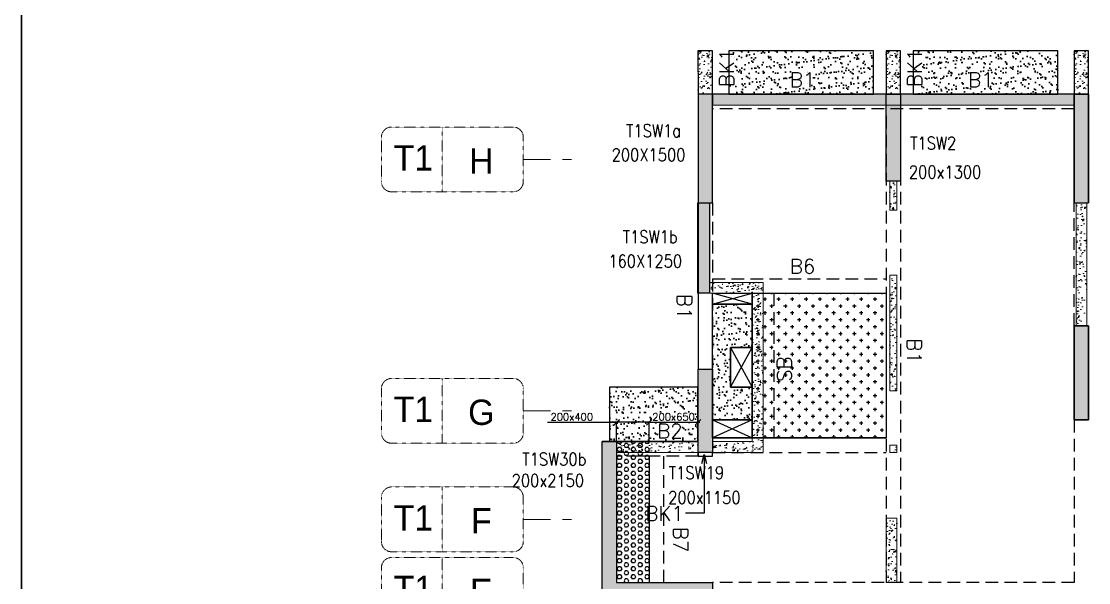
# Model space of a CAD drawing. Header units: millimetres. Extents: x 1078357 to 2594950, y -4969473 to -4636555.
# Drawn here: x 1687296 to 1702050, y -4664931 to -4657173 of the extents above; entities that cross this region are included whole.
import ezdxf
from ezdxf.enums import TextEntityAlignment as Align

# ---------------------------------------------------------------- set-up
doc = ezdxf.new("R2010")
doc.units = ezdxf.units.MM
doc.header["$PDMODE"] = 35
for name, pattern in [('CENTER', [2, 1.25, -0.25, 0.25, -0.25]), ('CONTINOUS', [0]), ('DGN STYLE 7', [8.34, 3.75, -1.67, 1.25, -1.67]), ('HIDDEN', [0.375, 0.25, -0.125]), ('New Retail block$0$CONTINOUS', [0])]:
    doc.linetypes.add(name, pattern=pattern)
doc.layers.get('0').update_dxf_attribs({"lineweight": 0})
doc.layers.get('Defpoints').update_dxf_attribs({"lineweight": 0})
for name, color, linetype, lineweight in [('A-_ANOTDIMA_D-', 6, 'Continuous', 13), ('A-_ANOTGRID_E-', 8, 'DGN STYLE 7', 13), ('Boundary', 40, 'Continuous', 30), ('COL. NO.', 30, 'Continuous', 25), ('COL. SIZE', 7, 'Continuous', 25), ('DIM', 9, 'Continuous', 25), ('GRID LINE', 8, 'Continuous', 0), ('HATCH', 8, 'Continuous', 30), ('S-NON STR RCC WALL', 8, 'Continuous', 0)]:
    doc.layers.add(name, color=color, linetype=linetype, lineweight=lineweight)
for name, color, linetype in [('B-200x325', 201, 'HIDDEN'), ('B-200x375', 41, 'HIDDEN'), ('B-200x400', 44, 'HIDDEN'), ('B-200x650', 241, 'HIDDEN'), ('B-300xSLAB THK.', 151, 'Continuous'), ('BK1-200x650', 241, 'HIDDEN'), ('DC BEAM NO.', 7, 'Continuous'), ('DROP SLAB', 8, 'Continuous'), ('S-COLUMN_SHEAR WALL', 1, 'Continuous'), ('S-PROJECTION', 54, 'New Retail block$0$CONTINOUS'), ('SLAB FOLD', 8, 'Continuous')]:
    doc.layers.add(name, color=color, linetype=linetype)
doc.styles.add('Roman', font='romans')
doc.styles.add('ROMANS', font='romans.shx', dxfattribs={"width": 0.85})
doc.styles.get("Standard").update_dxf_attribs({"font": 'Adani Regular.ttf', "height": 500})
doc.dimstyles.new('HARESH', dxfattribs={"dimtxt": 150, "dimasz": 75, "dimexe": 0, "dimexo": 0, "dimgap": 25, "dimtad": 1, "dimdec": 0, "dimdsep": 46, "dimtxsty": 'Roman', "dimblk": 'OBLIQUE', "dimcen": 225, "dimdle": 25, "dimclrd": 2, "dimclre": 2, "dimclrt": 7, "dimadec": 8, "dimazin": 1, "dimtfac": 1, "dimtdec": 0, "dimtmove": 0, "dimatfit": 0, "dimfxl": 1, "dimlwd": -1, "dimlwe": -1, "dimarcsym": 0})

# ---------------------------------------------------------------- blocks, each defined once
blk = doc.blocks.new('_Oblique')
at = {"color": 0, "linetype": 'ByBlock', "lineweight": -2}
blk.add_line((-0.5, -0.5), (0.5, 0.5), dxfattribs=at)
blk = doc.blocks.new('*D1380')
at = {"layer": 'Defpoints', "color": 0, "ltscale": 700, "transparency": 16777216}
for p in [(1695525, -4662715), (1695525, -4662981, 0), (1695975, -4662981, 0)]:
    blk.add_point(p, dxfattribs=at)
at = {"layer": 'DIM', "color": 2, "ltscale": 700, "transparency": 16777216}
for p, q in [((1694569, -4662715), (1695525, -4662715)), ((1695525, -4662715), (1695450, -4662715)), ((1695525, -4662981), (1695525, -4662715)), ((1695975, -4662715), (1695525, -4662715)), ((1695975, -4662715), (1695525, -4662715)), ((1695975, -4662981), (1695975, -4662715)), ((1695975, -4662715), (1696050, -4662715))]:
    blk.add_line(p, q, dxfattribs=at)
at = {"layer": 'DIM', "color": 2, "ltscale": 700, "transparency": 16777216, "xscale": 75, "yscale": 75, "zscale": 75}
blk.add_blockref('_Oblique', (1695525, -4662715), dxfattribs=at)
at = {"layer": 'DIM', "color": 2, "ltscale": 700, "transparency": 16777216, "xscale": 75, "yscale": 75, "zscale": 75, "rotation": 180}
blk.add_blockref('_Oblique', (1695975, -4662715), dxfattribs=at)
at = {"layer": 'DIM', "color": 7, "ltscale": 700, "transparency": 16777216, "insert": (1694905, -4662640), "char_height": 150, "attachment_point": 5, "style": 'Roman'}
blk.add_mtext('{\\H0.666667x;200x400}', dxfattribs=at)
blk = doc.blocks.new('*D1381')
at = {"layer": 'Defpoints', "color": 0, "ltscale": 700, "transparency": 16777216}
for p in [(1696650, -4662715), (1695975, -4662981), (1696650, -4662981, 0)]:
    blk.add_point(p, dxfattribs=at)
at = {"layer": 'DIM', "color": 2, "ltscale": 700, "transparency": 16777216}
for p, q in [((1695950, -4662715), (1696675, -4662715)), ((1695975, -4662981), (1695975, -4662715)), ((1696650, -4662981), (1696650, -4662715))]:
    blk.add_line(p, q, dxfattribs=at)
at = {"layer": 'DIM', "color": 2, "ltscale": 700, "transparency": 16777216, "xscale": 75, "yscale": 75, "zscale": 75, "rotation": 180}
blk.add_blockref('_Oblique', (1695975, -4662715), dxfattribs=at)
at = {"layer": 'DIM', "color": 2, "ltscale": 700, "transparency": 16777216, "xscale": 75, "yscale": 75, "zscale": 75}
blk.add_blockref('_Oblique', (1696650, -4662715), dxfattribs=at)
at = {"layer": 'DIM', "color": 7, "ltscale": 700, "transparency": 16777216, "insert": (1696312, -4662640), "char_height": 150, "attachment_point": 5, "style": 'Roman'}
blk.add_mtext('{\\H0.666667x;200x650}', dxfattribs=at)
blk = doc.blocks.new('G$CD63B60BD')
at = {"layer": 'COL. NO.', "linetype": 'Continuous', "style": 'ROMANS', "width": 0.85}
for s, p in [('T1SW1a', (-995, 15309, -320)), ('T1SW2', (2932, 15138, -320)), ('T1SW1b', (-1041, 13841, -320)), ('T1SW30b', (-2429, 10769, -320)), ('T1SW19', (-405, 10582, -320))]:
    blk.add_text(s, height=175, dxfattribs=at).set_placement(p)
at = {"layer": 'COL. SIZE', "linetype": 'Continuous', "style": 'ROMANS', "width": 0.85}
for s, p in [('200X1500', (-1194, 14976, -320)), ('200x1300', (2915, 14738, -320)), ('160X1250', (-1240, 13507, -320)), ('200x2150', (-2576, 10473, -320)), ('200x1150', (-413, 10238, -320))]:
    blk.add_text(s, height=175, dxfattribs=at).set_placement(p)
blk = doc.blocks.new('Tower grid nomenclature-ex')
at = {"layer": 'A-_ANOTGRID_E-'}
blk.add_lwpolyline([(-1250, -600), (1750, -600, 0.414214), (2000, -350), (2000, 750, 0.414214), (1750, 1000), (-1250, 1000, 0.414214), (-1500, 750), (-1500, -350, 0.414214)], format="xyb", close=True, dxfattribs=at)
blk.add_lwpolyline([(0, 1000), (0, -600)], dxfattribs=at)
at = {"layer": 'A-_ANOTGRID_E-', "flags": 8}
for p in [(-1235, 400), (1788, 400)]:
    blk.add_attdef('GRID', text='', height=625, dxfattribs=at).set_placement(p, align=Align.MIDDLE_CENTER)
blk = doc.blocks.new('T1')
at = {"layer": 'GRID LINE', "linetype": 'DGN STYLE 7', "ltscale": 100, "elevation": 0}
for points in [[(37120, -34143), (37927, -34143)], [(37120, -37618), (37927, -37618)], [(37120, -39118), (37927, -39118)]]:
    blk.add_lwpolyline(points, dxfattribs=at)
at = {"layer": 'GRID LINE'}
ref = blk.add_blockref('Tower grid nomenclature-ex', (36000, -34255, 0), dxfattribs=dict(at, xscale=0.56, yscale=0.56, zscale=0.56))
ref.add_attrib('GRID', 'H', dxfattribs={"layer": 'A-_ANOTGRID_E-', "height": 350}).set_placement((36540, -34163, 0), align=Align.MIDDLE_CENTER)
ref.add_attrib('GRID', 'T1', dxfattribs={"layer": 'A-_ANOTGRID_E-', "height": 350}).set_placement((35601, -34122, 0), align=Align.MIDDLE_CENTER)
ref = blk.add_blockref('Tower grid nomenclature-ex', (36000, -37730, 0), dxfattribs=dict(at, xscale=0.56, yscale=0.56, zscale=0.56))
ref.add_attrib('GRID', 'G', dxfattribs={"layer": 'A-_ANOTGRID_E-', "height": 350}).set_placement((36540, -37638, 0), align=Align.MIDDLE_CENTER)
ref.add_attrib('GRID', 'T1', dxfattribs={"layer": 'A-_ANOTGRID_E-', "height": 350}).set_placement((35601, -37597, 0), align=Align.MIDDLE_CENTER)
ref = blk.add_blockref('Tower grid nomenclature-ex', (36000, -39230, 0), dxfattribs=dict(at, xscale=0.56, yscale=0.56, zscale=0.56))
ref.add_attrib('GRID', 'F', dxfattribs={"layer": 'A-_ANOTGRID_E-', "height": 350}).set_placement((36540, -39138, 0), align=Align.MIDDLE_CENTER)
ref.add_attrib('GRID', 'T1', dxfattribs={"layer": 'A-_ANOTGRID_E-', "height": 350}).set_placement((35601, -39097, 0), align=Align.MIDDLE_CENTER)
ref = blk.add_blockref('Tower grid nomenclature-ex', (36000, -40205, 0), dxfattribs=dict(at, xscale=0.56, yscale=0.56, zscale=0.56))
ref.add_attrib('GRID', 'E', dxfattribs={"layer": 'A-_ANOTGRID_E-', "height": 350}).set_placement((36540, -40113, 0), align=Align.MIDDLE_CENTER)
ref.add_attrib('GRID', 'T1', dxfattribs={"layer": 'A-_ANOTGRID_E-', "height": 350}).set_placement((35601, -40072, 0), align=Align.MIDDLE_CENTER)

msp = doc.modelspace()

# ---------------------------------------------------------------- hatches: boundary and pattern name
at = {"layer": 'DROP SLAB'}
h = msp.add_hatch(dxfattribs=at)
h.set_pattern_fill('CROSS', color=8, scale=15, angle=180)
h.set_pattern_definition([(180, (1657114.29, -4438033.19), (-95.25, -95.25), [47.625, -142.875]), (270, (1657090.47, -4438009.37), (95.25, -95.25), [47.625, -142.875])])
h.paths.add_polyline_path([(1697399.7, -4660930.9), (1699249.6, -4660931.1), (1699249.6, -4662930.9), (1697399.7, -4662930.8)])
at = {"layer": 'HATCH'}
h = msp.add_hatch(dxfattribs=at)
h.set_pattern_fill('AR-SAND', color=8, scale=3, angle=179.97015)
h.set_pattern_definition([(37.4701541, (-1130533.67, 9329389.39), (-4.7236114, 146.8264517), [0, -115.824, 0, -129.54, 0, -123.825]), (7.4701541, (-1130533.67, 9329389.4), (134.9689868, 214.9772528), [0, -62.484, 0, -104.394, 0, -40.005]), (327.4701541, (-1130627.4, 9329389.44), (237.2979035, 0.3075449), [0, -38.1, 0, -137.16, 0, -179.07]), (317.4701541, (-1130627.4, 9329389.44), (229.1017424, 66.759465), [0, -19.05, 0, -89.916, 0, -102.87])])
h.paths.add_polyline_path([(1699074.9, -4657580.9), (1697074.9, -4657580.9), (1697074.9, -4658180.8), (1699074.9, -4658180.8)])
h = msp.add_hatch(dxfattribs=at)
h.set_pattern_fill('AR-SAND', color=8, scale=3, angle=179.97015)
h.set_pattern_definition([(37.4701541, (-1133083.67, 9329389.39), (-4.7236114, 146.8264517), [0, -115.824, 0, -129.54, 0, -123.825]), (7.4701541, (-1133083.67, 9329389.4), (134.9689868, 214.9772528), [0, -62.484, 0, -104.394, 0, -40.005]), (327.4701541, (-1133177.4, 9329389.44), (237.2979035, 0.3075449), [0, -38.1, 0, -137.16, 0, -179.07]), (317.4701541, (-1133177.4, 9329389.44), (229.1017424, 66.759465), [0, -19.05, 0, -89.916, 0, -102.87])])
h.paths.add_polyline_path([(1701624.9, -4657580.9), (1699624.9, -4657580.9), (1699624.9, -4658180.8), (1701624.9, -4658180.8)])
h = msp.add_hatch(dxfattribs=at)
h.set_pattern_fill('AR-SAND', color=8, scale=3, angle=179.97015)
h.set_pattern_definition([(37.47015413, (-3324983.33, 18697427.78), (-4.72361136, 146.8264517), [0, -115.824, 0, -129.54, 0, -123.825]), (7.4701541, (-3324983.33, 18697427.78), (134.9689868, 214.9772528), [0, -62.484, 0, -104.394, 0, -40.005]), (327.4701541, (-3325077.06, 18697427.83), (237.2979035, 0.3075449), [0, -38.1, 0, -137.16, 0, -179.07]), (317.4701541, (-3325077.06, 18697427.83), (229.1017424, 66.759465), [0, -19.05, 0, -89.916, 0, -102.87])])
h.paths.add_polyline_path([(1696849.6, -4661080.8), (1697399.6, -4661080.8), (1697399.6, -4661680.9), (1697099.7, -4661680.9), (1697099.7, -4662230.8), (1697399.6, -4662230.8), (1697399.6, -4662680.8), (1696849.7, -4662680.8)])
h = msp.add_hatch(dxfattribs=at)
h.set_pattern_fill('AR-SAND', color=8, scale=3, angle=179.97015)
h.set_pattern_definition([(37.4701541, (-2227758.39, 14013408.58), (-4.72361136, 146.8264517), [0, -115.824, 0, -129.54, 0, -123.825]), (7.4701541, (-2227758.39, 14013408.58), (134.9689868, 214.9772528), [0, -62.484, 0, -104.394, 0, -40.005]), (327.4701541, (-2227852.11, 14013408.63), (237.2979035, 0.3075449), [0, -38.1, 0, -137.16, 0, -179.07]), (317.4701541, (-2227852.11, 14013408.63), (229.1017424, 66.759465), [0, -19.05, 0, -89.916, 0, -102.87])])
h.paths.add_polyline_path([(1696649.9, -4662230.8), (1695424.7, -4662230.8), (1695424.7, -4662980.8), (1696649.9, -4662980.8)])
at = {"layer": 'S-COLUMN_SHEAR WALL', "lineweight": 25, "extrusion": (1.00316e-06, 1.91639e-11, 1)}
h = msp.add_hatch(color=1, dxfattribs=at)
h.dxf.hatch_style = 1
h.paths.add_polyline_path([(1696849.7, -4658180.8), (1696649.7, -4658180.8), (1696649.7, -4659680.8), (1696849.7, -4659680.8)])
at = {"layer": 'S-COLUMN_SHEAR WALL', "lineweight": 25}
h = msp.add_hatch(color=1, dxfattribs=at)
h.dxf.hatch_style = 1
h.paths.add_polyline_path([(1699249.7, -4659380.9), (1699449.7, -4659380.9), (1699449.7, -4658180.8), (1699249.7, -4658180.8)])
at = {"layer": 'S-COLUMN_SHEAR WALL', "lineweight": 25, "extrusion": (1.00316e-06, 1.91639e-11, 1)}
h = msp.add_hatch(color=1, dxfattribs=at)
h.dxf.hatch_style = 1
h.paths.add_polyline_path([(1702049.7, -4658180.8), (1701849.7, -4658180.8), (1701849.7, -4659680.8), (1702049.7, -4659680.8)])
at = {"layer": 'S-COLUMN_SHEAR WALL', "lineweight": 25, "extrusion": (1.00316e-06, -2.11765e-11, 1)}
h = msp.add_hatch(color=1, dxfattribs=at)
h.dxf.hatch_style = 1
h.paths.add_polyline_path([(1696809.6, -4660931), (1696649.6, -4660931), (1696649.6, -4659680.9), (1696809.6, -4659680.9)])
at = {"layer": 'S-COLUMN_SHEAR WALL', "lineweight": 25, "extrusion": (-1.00316e-06, 2.11765e-11, 1)}
h = msp.add_hatch(color=1, dxfattribs=at)
h.dxf.hatch_style = 1
h.paths.add_polyline_path([(1701849.7, -4662680.8), (1702049.7, -4662680.8), (1702049.7, -4661380.8), (1701849.7, -4661380.8)])
at = {"layer": 'S-COLUMN_SHEAR WALL', "lineweight": 25, "extrusion": (1.00316e-06, 1.91639e-11, 1)}
h = msp.add_hatch(color=1, dxfattribs=at)
h.dxf.hatch_style = 1
h.paths.add_polyline_path([(1702049.7, -4662680.8), (1701849.7, -4662680.8), (1701849.7, -4661380.8), (1702049.7, -4661380.8)])
h = msp.add_hatch(color=1, dxfattribs=at)
h.dxf.hatch_style = 1
h.paths.add_polyline_path([(1696849.7, -4663130.8), (1696649.7, -4663130.8), (1696649.7, -4661980.8), (1696849.7, -4661980.8)])
h = msp.add_hatch(color=1, dxfattribs=at)
h.dxf.hatch_style = 1
h.paths.add_polyline_path([(1695524.7, -4664930.8), (1696849.7, -4664930.8), (1696849.7, -4665130.8), (1695324.7, -4665130.8), (1695324.7, -4662980.8), (1695524.7, -4662980.8)])
at = {"layer": 'S-NON STR RCC WALL'}
h = msp.add_hatch(dxfattribs=at)
h.set_pattern_fill('AR-CONC', color=256, angle=180)
h.set_pattern_definition([(50, (-6837195.12, 32897507.36), (182.184669, -15.93908554), [19.05, -209.55]), (355, (-6837195.12, 32897507.36), (-35.2434214, 191.0568452), [15.24, -167.6405842]), (100.4514447, (-6837179.94, 32897506.04), (146.9412471, 175.1177519), [16.1900088, -178.0902446]), (46.1842, (-6837195.12, 32897558.16), (271.0790409, -42.0423279), [28.575, -314.325]), (96.6355576, (-6837172.53, 32897554.66), (237.404134, 247.4261246), [24.2850231, -267.1356082]), (351.1841512, (-6837195.12, 32897558.16), (237.404134, 247.4261246), [22.859967, -251.459732]), (21, (-6837169.72, 32897545.46), (151.61439127, -102.2651982), [19.05, -209.55]), (326, (-6837169.72, 32897545.46), (61.80202835, 184.1879661), [15.24, -167.64]), (71.451445, (-6837157.09, 32897536.94), (213.4164193, 81.9227689), [16.1900088, -178.0899376]), (37.5, (-6837195.124, 32897507.364), (3.08860325, 84.55503887), [0, -165.608, 0, -170.18, 0, -168.275]), (7.5, (-6837195.12, 32897507.36), (66.8196625, 100.18057482), [0, -97.028, 0, -161.798, 0, -64.135]), (327.5, (-6837251.766, 32897507.364), (135.59059517, -5.72874399), [0, -63.5, 0, -198.12, 0, -262.89]), (317.5, (-6837277.17, 32897507.36), (148.1291814, 25.42649103), [0, -82.55, 0, -131.572, 0, -186.69])])
h.paths.add_polyline_path([(1696849.6, -4658180.8), (1696849.6, -4657580.8), (1696649.7, -4657580.8), (1696649.7, -4658180.8), (1696849.6, -4658180.8)], is_closed=False)
h = msp.add_hatch(dxfattribs=at)
h.set_pattern_fill('AR-CONC', color=256, angle=180)
h.set_pattern_definition([(50, (-6834595.12, 32897507.36), (182.184669, -15.93908554), [19.05, -209.55]), (355, (-6834595.12, 32897507.36), (-35.2434214, 191.0568452), [15.24, -167.6405842]), (100.4514447, (-6834579.94, 32897506.04), (146.9412471, 175.1177519), [16.1900088, -178.0902446]), (46.1842, (-6834595.12, 32897558.16), (271.0790409, -42.0423279), [28.575, -314.325]), (96.6355576, (-6834572.53, 32897554.66), (237.404134, 247.4261246), [24.2850231, -267.1356082]), (351.1841512, (-6834595.12, 32897558.16), (237.404134, 247.4261246), [22.859967, -251.459732]), (21, (-6834569.72, 32897545.46), (151.61439127, -102.2651982), [19.05, -209.55]), (326, (-6834569.72, 32897545.46), (61.80202835, 184.1879661), [15.24, -167.64]), (71.451445, (-6834557.09, 32897536.94), (213.4164193, 81.9227689), [16.1900088, -178.0899376]), (37.5, (-6834595.124, 32897507.364), (3.08860325, 84.55503887), [0, -165.608, 0, -170.18, 0, -168.275]), (7.5, (-6834595.12, 32897507.36), (66.8196625, 100.18057482), [0, -97.028, 0, -161.798, 0, -64.135]), (327.5, (-6834651.766, 32897507.364), (135.59059517, -5.72874399), [0, -63.5, 0, -198.12, 0, -262.89]), (317.5, (-6834677.17, 32897507.36), (148.1291814, 25.42649103), [0, -82.55, 0, -131.572, 0, -186.69])])
h.paths.add_polyline_path([(1699449.6, -4658180.8), (1699449.6, -4657580.8), (1699249.7, -4657580.8), (1699249.7, -4658180.8), (1699449.6, -4658180.8)], is_closed=False)
h = msp.add_hatch(dxfattribs=at)
h.set_pattern_fill('AR-CONC', color=256, angle=180)
h.set_pattern_definition([(50, (-6831995.12, 32897507.36), (182.184669, -15.93908554), [19.05, -209.55]), (355, (-6831995.12, 32897507.36), (-35.2434214, 191.0568452), [15.24, -167.6405842]), (100.4514447, (-6831979.94, 32897506.04), (146.9412471, 175.1177519), [16.1900088, -178.0902446]), (46.1842, (-6831995.12, 32897558.16), (271.0790409, -42.0423279), [28.575, -314.325]), (96.6355576, (-6831972.53, 32897554.66), (237.404134, 247.4261246), [24.2850231, -267.1356082]), (351.1841512, (-6831995.12, 32897558.16), (237.404134, 247.4261246), [22.859967, -251.459732]), (21, (-6831969.72, 32897545.46), (151.61439127, -102.2651982), [19.05, -209.55]), (326, (-6831969.72, 32897545.46), (61.80202835, 184.1879661), [15.24, -167.64]), (71.451445, (-6831957.09, 32897536.94), (213.4164193, 81.9227689), [16.1900088, -178.0899376]), (37.5, (-6831995.124, 32897507.364), (3.08860325, 84.55503887), [0, -165.608, 0, -170.18, 0, -168.275]), (7.5, (-6831995.12, 32897507.36), (66.8196625, 100.18057482), [0, -97.028, 0, -161.798, 0, -64.135]), (327.5, (-6832051.766, 32897507.364), (135.59059517, -5.72874399), [0, -63.5, 0, -198.12, 0, -262.89]), (317.5, (-6832077.17, 32897507.36), (148.1291814, 25.42649103), [0, -82.55, 0, -131.572, 0, -186.69])])
h.paths.add_polyline_path([(1702049.6, -4658180.8), (1702049.6, -4657580.8), (1701849.7, -4657580.8), (1701849.7, -4658180.8), (1702049.6, -4658180.8)], is_closed=False)
h = msp.add_hatch(dxfattribs=at)
h.set_pattern_fill('AR-CONC', color=256, angle=180)
h.set_pattern_definition([(50, (-5739970.31, 27975610.97), (182.184669, -15.93908554), [19.05, -209.55]), (355, (-5739970.31, 27975610.97), (-35.2434214, 191.0568452), [15.24, -167.6405842]), (100.4514447, (-5739955.13, 27975609.64), (146.9412471, 175.1177519), [16.1900088, -178.0902446]), (46.1842, (-5739970.31, 27975661.77), (271.0790409, -42.042328), [28.575, -314.325]), (96.6355576, (-5739947.72, 27975658.27), (237.404134, 247.4261246), [24.2850231, -267.1356082]), (351.1841512, (-5739970.3, 27975661.77), (237.404134, 247.4261246), [22.859967, -251.459732]), (21, (-5739944.91, 27975649.07), (151.6143913, -102.2651982), [19.05, -209.55]), (326, (-5739944.91, 27975649.07), (61.8020283, 184.1879661), [15.24, -167.64]), (71.451445, (-5739932.28, 27975640.55), (213.4164193, 81.9227689), [16.1900088, -178.0899376]), (37.5, (-5739970.31, 27975610.97), (3.08860325, 84.55503887), [0, -165.608, 0, -170.18, 0, -168.275]), (7.5, (-5739970.31, 27975610.97), (66.8196625, 100.18057482), [0, -97.028, 0, -161.798, 0, -64.135]), (327.5, (-5740026.954, 27975610.97), (135.59059517, -5.72874399), [0, -63.5, 0, -198.12, 0, -262.89]), (317.5, (-5740052.35, 27975610.97), (148.1291814, 25.42649103), [0, -82.55, 0, -131.572, 0, -186.69])])
h.paths.add_polyline_path([(1696852.8, -4658180.9), (1701849.9, -4658180.9), (1701849.9, -4658330.9), (1696852.8, -4658330.9)])
h = msp.add_hatch(dxfattribs=at)
h.set_pattern_fill('AR-CONC', color=256, angle=180)
h.set_pattern_definition([(50, (1699363.12, -4712688.38), (182.18467, -15.9391), [19.05, -209.55]), (355, (1699363.12, -4712688.38), (-35.2434, 191.05685), [15.24, -167.6406]), (100.45144, (1699378.3, -4712689.7), (146.94125, 175.11775), [16.19, -178.09024]), (46.1842, (1699363.12, -4712637.58), (271.079, -42.0423), [28.575, -314.325]), (96.63556, (1699385.7, -4712641.08), (237.4041, 247.4261), [24.285, -267.1356]), (351.18415, (1699363.12, -4712637.58), (237.4041, 247.4261), [22.86, -251.4597]), (21, (1699388.52, -4712650.28), (151.6144, -102.2652), [19.05, -209.55]), (326, (1699388.52, -4712650.28), (61.802, 184.18797), [15.24, -167.64]), (71.45144, (1699401.16, -4712658.8), (213.4164, 81.92277), [16.19, -178.08994]), (37.5, (1699363.12, -4712688.38), (3.0886, 84.55504), [0, -165.608, 0, -170.18, 0, -168.275]), (7.5, (1699363.12, -4712688.38), (66.81966, 100.18057), [0, -97.028, 0, -161.798, 0, -64.135]), (327.5, (1699306.48, -4712688.38), (135.590595, -5.72874), [0, -63.5, 0, -198.12, 0, -262.89]), (317.5, (1699281.08, -4712688.38), (148.12918, 25.4265), [0, -82.55, 0, -131.572, 0, -186.69])])
h.paths.add_polyline_path([(1699299.9, -4659380.9), (1699399.9, -4659380.9), (1699399.9, -4659780.9), (1699299.9, -4659780.9)])
at = {"layer": 'S-NON STR RCC WALL', "ltscale": 700}
h = msp.add_hatch(dxfattribs=at)
h.set_pattern_fill('AR-CONC', color=256)
h.set_pattern_definition([(50, (568758.79, -28385.62), (182.184669, -15.9390855), [19.05, -209.55]), (355, (568758.79, -28385.62), (-35.2434214, 191.056845), [15.24, -167.640584]), (100.4514447, (568773.97, -28386.94), (146.941247, 175.117752), [16.190009, -178.0902446]), (46.1842, (568758.79, -28334.82), (271.079041, -42.042328), [28.575, -314.325]), (96.6355576, (568781.38, -28338.32), (237.404134, 247.426125), [24.285023, -267.135608]), (351.184151, (568758.79, -28334.82), (237.404134, 247.426125), [22.859967, -251.459732]), (21, (568784.19, -28347.52), (151.6143913, -102.265198), [19.05, -209.55]), (326, (568784.19, -28347.52), (61.802028, 184.187966), [15.24, -167.64]), (71.451445, (568796.82, -28356.04), (213.416419, 81.922769), [16.190009, -178.0899376]), (37.5, (568758.786, -28385.616), (3.08860325, 84.5550389), [0, -165.608, 0, -170.18, 0, -168.275]), (7.5, (568758.79, -28385.62), (66.8196625, 100.1805748), [0, -97.028, 0, -161.798, 0, -64.135]), (327.5, (568702.144, -28385.616), (135.5905952, -5.728744), [0, -63.5, 0, -198.12, 0, -262.89]), (317.5, (568676.74, -28385.62), (148.1291814, 25.426491), [0, -82.55, 0, -131.572, 0, -186.69])])
h.paths.add_polyline_path([(1701874.9, -4659680.8), (1702024.9, -4659680.8), (1702024.9, -4661380.8), (1701874.9, -4661380.8)])
at = {"layer": 'S-NON STR RCC WALL'}
h = msp.add_hatch(dxfattribs=at)
h.set_pattern_fill('AR-CONC', color=256, angle=180)
h.set_pattern_definition([(50, (-5739970.31, 27975610.97), (182.184669, -15.93908554), [19.05, -209.55]), (355, (-5739970.31, 27975610.97), (-35.2434214, 191.0568452), [15.24, -167.6405842]), (100.4514447, (-5739955.13, 27975609.64), (146.9412471, 175.1177519), [16.1900088, -178.0902446]), (46.1842, (-5739970.31, 27975661.77), (271.0790409, -42.042328), [28.575, -314.325]), (96.6355576, (-5739947.72, 27975658.27), (237.404134, 247.4261246), [24.2850231, -267.1356082]), (351.1841512, (-5739970.3, 27975661.77), (237.404134, 247.4261246), [22.859967, -251.459732]), (21, (-5739944.91, 27975649.07), (151.6143913, -102.2651982), [19.05, -209.55]), (326, (-5739944.91, 27975649.07), (61.8020283, 184.1879661), [15.24, -167.64]), (71.451445, (-5739932.28, 27975640.55), (213.4164193, 81.9227689), [16.1900088, -178.0899376]), (37.5, (-5739970.31, 27975610.97), (3.08860325, 84.55503887), [0, -165.608, 0, -170.18, 0, -168.275]), (7.5, (-5739970.31, 27975610.97), (66.8196625, 100.18057482), [0, -97.028, 0, -161.798, 0, -64.135]), (327.5, (-5740026.954, 27975610.97), (135.59059517, -5.72874399), [0, -63.5, 0, -198.12, 0, -262.89]), (317.5, (-5740052.35, 27975610.97), (148.1291814, 25.42649103), [0, -82.55, 0, -131.572, 0, -186.69])])
h.paths.add_polyline_path([(1696809.8, -4660931), (1696809.8, -4660780.9), (1697549.9, -4660780.9), (1697549.9, -4663130.9), (1696849.9, -4663130.9), (1696849.9, -4662980.9), (1697399.9, -4662980.9), (1697399.9, -4660930.9), (1696809.8, -4660930.9)])
h = msp.add_hatch(dxfattribs=at)
h.set_pattern_fill('AR-CONC', color=256, angle=180)
h.set_pattern_definition([(50, (2796587.84, -9396707.56), (182.184669, -15.9390855), [19.05, -209.55]), (355, (2796587.84, -9396707.56), (-35.2434214, 191.056845), [15.24, -167.640584]), (100.4514447, (2796603.02, -9396708.9), (146.941247, 175.117752), [16.190009, -178.0902446]), (46.1842, (2796587.84, -9396656.76), (271.079041, -42.042328), [28.575, -314.325]), (96.6355576, (2796610.43, -9396660.27), (237.404134, 247.426125), [24.285023, -267.135608]), (351.184151, (2796587.84, -9396656.76), (237.404134, 247.426125), [22.859967, -251.459732]), (21, (2796613.24, -9396669.46), (151.6143913, -102.265198), [19.05, -209.55]), (326, (2796613.24, -9396669.46), (61.802028, 184.187966), [15.24, -167.64]), (71.451445, (2796625.87, -9396677.99), (213.416419, 81.922769), [16.190009, -178.0899376]), (37.5, (2796587.84, -9396707.564), (3.08860325, 84.5550389), [0, -165.608, 0, -170.18, 0, -168.275]), (7.5, (2796587.84, -9396707.56), (66.8196625, 100.1805748), [0, -97.028, 0, -161.798, 0, -64.135]), (327.5, (2796531.195, -9396707.564), (135.5905952, -5.728744), [0, -63.5, 0, -198.12, 0, -262.89]), (317.5, (2796505.8, -9396707.56), (148.1291814, 25.426491), [0, -82.55, 0, -131.572, 0, -186.69])])
h.paths.add_polyline_path([(1699299.9, -4660680.9), (1699399.9, -4660680.9), (1699399.9, -4662280.9), (1699299.9, -4662280.9)])
h = msp.add_hatch(dxfattribs=at)
h.set_pattern_fill('AR-CONC', color=256, angle=180)
h.set_pattern_definition([(50, (-4642745.6, 23291591.78), (182.184669, -15.9390855), [19.05, -209.55]), (355, (-4642745.6, 23291591.78), (-35.2434214, 191.0568452), [15.24, -167.6405842]), (100.4514447, (-4642730.41, 23291590.45), (146.9412471, 175.1177519), [16.1900088, -178.0902446]), (46.1842, (-4642745.6, 23291642.58), (271.0790409, -42.042328), [28.575, -314.325]), (96.6355576, (-4642723, 23291639.08), (237.404134, 247.4261246), [24.2850231, -267.1356082]), (351.1841512, (-4642745.6, 23291642.58), (237.404134, 247.4261246), [22.859967, -251.459732]), (21, (-4642720.2, 23291629.88), (151.6143913, -102.2651982), [19.05, -209.55]), (326, (-4642720.2, 23291629.88), (61.8020283, 184.1879661), [15.24, -167.64]), (71.451445, (-4642707.56, 23291621.36), (213.4164193, 81.9227689), [16.1900088, -178.0899376]), (37.5, (-4642745.6, 23291591.78), (3.08860325, 84.55503887), [0, -165.608, 0, -170.18, 0, -168.275]), (7.5, (-4642745.6, 23291591.78), (66.8196625, 100.18057482), [0, -97.028, 0, -161.798, 0, -64.135]), (327.5, (-4642802.24, 23291591.78), (135.59059517, -5.728744), [0, -63.5, 0, -198.12, 0, -262.89]), (317.5, (-4642827.64, 23291591.78), (148.1291814, 25.42649103), [0, -82.55, 0, -131.572, 0, -186.69])])
h.paths.add_polyline_path([(1695524.9, -4662980.9), (1696649.9, -4662980.8), (1696649.9, -4663130.9), (1695524.9, -4663130.9)])
h = msp.add_hatch(dxfattribs=at)
h.set_pattern_fill('AR-CONC', color=256, angle=180)
h.set_pattern_definition([(50, (2796574.62, -9398072.23), (182.184669, -15.9390855), [19.05, -209.55]), (355, (2796574.62, -9398072.23), (-35.2434214, 191.056845), [15.24, -167.640584]), (100.4514447, (2796589.8, -9398073.56), (146.941247, 175.117752), [16.190009, -178.0902446]), (46.1842, (2796574.62, -9398021.43), (271.079041, -42.042328), [28.575, -314.325]), (96.6355576, (2796597.2, -9398024.93), (237.404134, 247.426125), [24.285023, -267.135608]), (351.184151, (2796574.62, -9398021.43), (237.404134, 247.426125), [22.859967, -251.459732]), (21, (2796600.02, -9398034.13), (151.6143913, -102.265198), [19.05, -209.55]), (326, (2796600.02, -9398034.13), (61.802028, 184.187966), [15.24, -167.64]), (71.451445, (2796612.66, -9398042.65), (213.416419, 81.922769), [16.190009, -178.0899376]), (37.5, (2796574.623, -9398072.23), (3.08860325, 84.5550389), [0, -165.608, 0, -170.18, 0, -168.275]), (7.5, (2796574.62, -9398072.23), (66.8196625, 100.1805748), [0, -97.028, 0, -161.798, 0, -64.135]), (327.5, (2796517.98, -9398072.23), (135.5905952, -5.728744), [0, -63.5, 0, -198.12, 0, -262.89]), (317.5, (2796492.58, -9398072.23), (148.1291814, 25.426491), [0, -82.55, 0, -131.572, 0, -186.69])])
h.paths.add_polyline_path([(1699299.9, -4663130.9), (1699399.9, -4663130.9), (1699399.9, -4663030.9), (1699299.9, -4663030.9)])
h = msp.add_hatch(dxfattribs=at)
h.set_pattern_fill('AR-CONC', color=256, angle=180)
h.set_pattern_definition([(50, (-5752285.06, 27975610.96), (182.184669, -15.93908554), [19.05, -209.55]), (355, (-5752285.06, 27975610.96), (-35.2434214, 191.0568452), [15.24, -167.6405842]), (100.4514447, (-5752269.88, 27975609.63), (146.9412471, 175.1177519), [16.1900088, -178.0902446]), (46.1842, (-5752285.06, 27975661.76), (271.0790409, -42.042328), [28.575, -314.325]), (96.6355576, (-5752262.47, 27975658.26), (237.404134, 247.4261246), [24.2850231, -267.1356082]), (351.1841512, (-5752285.06, 27975661.76), (237.404134, 247.4261246), [22.859967, -251.459732]), (21, (-5752259.66, 27975649.06), (151.6143913, -102.2651982), [19.05, -209.55]), (326, (-5752259.66, 27975649.06), (61.8020283, 184.1879661), [15.24, -167.64]), (71.451445, (-5752247.02, 27975640.54), (213.4164193, 81.9227689), [16.1900088, -178.0899376]), (37.5, (-5752285.06, 27975610.96), (3.08860325, 84.55503887), [0, -165.608, 0, -170.18, 0, -168.275]), (7.5, (-5752285.06, 27975610.96), (66.8196625, 100.18057482), [0, -97.028, 0, -161.798, 0, -64.135]), (327.5, (-5752341.7, 27975610.96), (135.59059517, -5.72874399), [0, -63.5, 0, -198.12, 0, -262.89]), (317.5, (-5752367.1, 27975610.96), (148.1291814, 25.42649103), [0, -82.55, 0, -131.572, 0, -186.69])])
h.paths.add_polyline_path([(1699249.9, -4664040.9), (1699399.9, -4664040.9), (1699399.9, -4664930.8), (1699249.9, -4664930.8)])
at = {"layer": 'SLAB FOLD', "ltscale": 1000}
h = msp.add_hatch(dxfattribs=at)
h.set_pattern_fill('HEX', color=8, scale=10, angle=180)
h.set_pattern_definition([(180, (2796574.53, -9160195.02), (-7e-15, -54.99261315), [31.75, -63.5]), (300, (2796574.53, -9160195.02), (47.625, 27.4963066), [31.75, -63.5]), (240, (2796542.78, -9160195.02), (47.625, -27.4963066), [31.75, -63.5])])
h.paths.add_polyline_path([(1695974.8, -4664920.2), (1695524.8, -4664920.2), (1695524.8, -4662980.8), (1695974.8, -4662980.8)])

# ---------------------------------------------------------------- linework, layer by layer
at = {"layer": 'B-200x325', "ltscale": 700}
for p, q in [((1696849.6, -4660731.1, 0), (1699249.6, -4660731.1, 0)), ((1696849.8, -4663130.9, 0), (1699249.6, -4663130.9, 0))]:
    msp.add_line(p, q, dxfattribs=at)
at = {"layer": 'B-200x325', "linetype": 'Continuous', "ltscale": 700}
for p, q in [((1696849.6, -4660931.1, 0), (1699249.6, -4660931.1, 0)), ((1696849.8, -4662930.9, 0), (1699249.6, -4662930.9, 0))]:
    msp.add_line(p, q, dxfattribs=at)
at = {"layer": 'B-200x375', "linetype": 'Continuous', "ltscale": 700}
msp.add_line((1695974.8, -4663180.8, 0), (1695974.8, -4664920.2, 0), dxfattribs=at)
at = {"layer": 'B-200x375', "ltscale": 700}
msp.add_line((1696174.8, -4663180.8, 0), (1696174.8, -4664930.8, 0), dxfattribs=at)
at = {"layer": 'B-200x400', "linetype": 'ByBlock', "ltscale": 500}
msp.add_line((1695974.8, -4662980.8, 0), (1695524.8, -4662980.8, 0), dxfattribs=at)
at = {"layer": 'B-200x400', "linetype": 'HIDDEN', "ltscale": 500}
msp.add_line((1695974.8, -4663180.8, 0), (1695524.8, -4663180.8, 0), dxfattribs=at)
at = {"layer": 'B-200x650', "linetype": 'CONTINOUS', "ltscale": 700}
for p, q in [((1696849.6, -4657580.8, 0), (1696649.6, -4657580.8, 0)), ((1696649.6, -4657580.8, 0), (1696649.7, -4658180.8, 0)), ((1696849.6, -4658180.8, 0), (1696849.6, -4657580.8, 0)), ((1699449.6, -4657580.8, 0), (1699249.6, -4657580.8, 0)), ((1699249.6, -4657580.8, 0), (1699249.7, -4658180.8, 0)), ((1699449.6, -4658180.8, 0), (1699449.6, -4657580.8, 0)), ((1702049.6, -4657580.8, 0), (1701849.6, -4657580.8, 0)), ((1701849.6, -4657580.8, 0), (1701849.7, -4658180.8, 0)), ((1702049.6, -4658180.8, 0), (1702049.6, -4657580.8, 0)), ((1701849.9, -4658180.8, 0), (1696849.9, -4658180.8, 0)), ((1696649.9, -4659680.8, 0), (1696649.9, -4661980.8, 0)), ((1696649.9, -4662980.8, 0), (1695324.9, -4662980.8, 0)), ((1695324.9, -4663030.8, 0), (1695324.9, -4662980.8, 0)), ((1696649.6, -4662980.8, 0), (1695974.8, -4662980.8, 0)), ((1696649.6, -4663130.8, 0), (1696649.6, -4663180.8, 0))]:
    msp.add_line(p, q, dxfattribs=at)
at = {"layer": 'B-200x650', "linetype": 'HIDDEN', "ltscale": 700}
for p, q in [((1701849.9, -4658380.8, 0), (1696849.9, -4658380.8, 0)), ((1699249.9, -4658480.9, 0), (1699249.9, -4664930.8, 0)), ((1699449.9, -4658480.9, 0), (1699449.9, -4664930.8, 0)), ((1696849.9, -4659680.8, 0), (1696849.9, -4661980.8, 0)), ((1701849.9, -4661380.8, 0), (1701849.9, -4659680.8, 0)), ((1701849.9, -4662680.9, 0), (1701849.9, -4664930.8, 0)), ((1696649.9, -4663180.8, 0), (1695524.9, -4663180.8, 0)), ((1696649.6, -4663180.8, 0), (1695974.8, -4663180.8, 0)), ((1701849.9, -4664930.8, 0), (1696849.9, -4664930.8, 0))]:
    msp.add_line(p, q, dxfattribs=at)
at = {"layer": 'B-200x650', "linetype": 'Continuous', "ltscale": 700}
msp.add_line((1699249.6, -4660931.1, 0), (1699249.6, -4662930.9, 0), dxfattribs=at)
at = {"layer": 'B-200x650', "ltscale": 700}
for p, q in [((1696649.6, -4661980.8, 0), (1696650.3, -4661980.8, 0)), ((1696649.9, -4661980.9, 0), (1696650.6, -4661980.9, 0)), ((1696649.6, -4662180.8, 0), (1696649.6, -4662180.8, 0)), ((1696649.9, -4662180.9, 0), (1696649.9, -4662180.9, 0))]:
    msp.add_line(p, q, dxfattribs=at)
at = {"layer": 'B-300xSLAB THK.', "linetype": 'HIDDEN', "ltscale": 700}
for p, q in [((1697399.5, -4660931.3, 0), (1697399.5, -4662931.1, 0)), ((1697699.5, -4660931.3, 0), (1697699.5, -4662931.1, 0))]:
    msp.add_line(p, q, dxfattribs=at)
at = {"layer": 'BK1-200x650', "linetype": 'Continuous', "ltscale": 700, "elevation": 0}
msp.add_lwpolyline([(1696849.9, -4663130.9), (1696649.9, -4663130.9), (1696649.9, -4663181), (1696849.9, -4663181)], close=True, dxfattribs=at)
at = {"layer": 'Boundary', "ltscale": 700, "elevation": 0}
msp.add_lwpolyline([(1687296.1, -4636994.1), (1793101.8, -4636994.1), (1793101.8, -4689279.6), (1687296.1, -4689279.6)], close=True, dxfattribs=at)
at = {"layer": 'DROP SLAB', "color": 3, "linetype": 'CONTINOUS', "ltscale": 500}
for p, q in [((1696849.6, -4661080.8, 0), (1697399.7, -4660931.1, 0)), ((1697399.6, -4661080.8, 0), (1696850.5, -4660931.1, 0)), ((1697099.7, -4661680.8, 0), (1697399.7, -4662230.8, 0)), ((1697099.7, -4662230.8, 0), (1697399.6, -4661680.9, 0)), ((1696849.7, -4662680.8, 0), (1697399.7, -4662930.9, 0)), ((1697399.6, -4662680.8, 0), (1696849.8, -4662930.9, 0))]:
    msp.add_line(p, q, dxfattribs=at)
at = {"layer": 'DROP SLAB', "color": 3, "linetype": 'CONTINOUS', "ltscale": 500, "elevation": 0}
for points in [[(1696849.6, -4660931.1), (1697399.7, -4660931.1), (1697399.7, -4661080.8), (1696849.6, -4661080.8)], [(1697099.7, -4661680.8), (1697399.6, -4661680.8), (1697399.6, -4662230.8), (1697099.7, -4662230.8)], [(1696849.8, -4662680.8), (1697399.6, -4662680.8), (1697399.6, -4662930.8), (1696849.8, -4662930.8)]]:
    msp.add_lwpolyline(points, close=True, dxfattribs=at)
msp.add_lwpolyline([(1699249.6, -4660972.4), (1699249.6, -4662930.9), (1697399.7, -4662930.9), (1697399.7, -4660931.1), (1699249.6, -4660931.1)], dxfattribs=at)
at = {"layer": 'S-COLUMN_SHEAR WALL', "color": 1, "lineweight": 25, "extrusion": (1.00316e-06, 1.91639e-11, 1), "elevation": 1.7}
for points in [[(1696849.7, -4658180.8), (1696649.7, -4658180.8), (1696649.7, -4659680.8), (1696849.7, -4659680.8)], [(1702049.7, -4658180.8), (1701849.7, -4658180.8), (1701849.7, -4659680.8), (1702049.7, -4659680.8)], [(1702049.7, -4662680.8), (1701849.7, -4662680.8), (1701849.7, -4661380.8), (1702049.7, -4661380.8)], [(1696849.7, -4663130.8), (1696649.7, -4663130.8), (1696649.7, -4661980.8), (1696849.7, -4661980.8)]]:
    msp.add_lwpolyline(points, close=True, dxfattribs=at)
at = {"layer": 'S-COLUMN_SHEAR WALL', "color": 1, "lineweight": 25, "elevation": 0}
msp.add_lwpolyline([(1699249.7, -4658180.8), (1699449.7, -4658180.8), (1699449.7, -4659380.9), (1699249.7, -4659380.9)], close=True, dxfattribs=at)
at = {"layer": 'S-COLUMN_SHEAR WALL', "color": 1, "lineweight": 25, "extrusion": (-1.00316e-06, 2.11765e-11, 1), "elevation": -1.7}
msp.add_lwpolyline([(1701849.7, -4659680.8), (1701849.7, -4658180.8), (1702049.7, -4658180.8), (1702049.7, -4659680.8)], dxfattribs=at)
at = {"layer": 'S-COLUMN_SHEAR WALL', "color": 1, "lineweight": 25, "extrusion": (1.00316e-06, -2.11765e-11, 1), "elevation": 1.7}
msp.add_lwpolyline([(1696809.6, -4660931), (1696649.6, -4660931), (1696649.6, -4659680.9), (1696809.6, -4659680.9)], close=True, dxfattribs=at)
at = {"layer": 'S-COLUMN_SHEAR WALL', "color": 1, "lineweight": 25, "extrusion": (-1.00316e-06, 2.11765e-11, 1), "elevation": -1.7}
msp.add_lwpolyline([(1701849.7, -4662680.8), (1702049.7, -4662680.8), (1702049.7, -4661380.8), (1701849.7, -4661380.8)], close=True, dxfattribs=at)
at = {"layer": 'S-COLUMN_SHEAR WALL', "color": 1, "lineweight": 25, "extrusion": (1.00316e-06, 1.91639e-11, 1), "elevation": 1.7}
msp.add_lwpolyline([(1695524.7, -4664930.8), (1696849.7, -4664930.8), (1696849.7, -4665130.8), (1695324.7, -4665130.8), (1695324.7, -4662980.8), (1695524.7, -4662980.8), (1695524.7, -4664930.8)], dxfattribs=at)
at = {"layer": 'S-NON STR RCC WALL', "elevation": 0}
for points in [[(1696852.8, -4658180.9), (1701849.9, -4658180.9), (1701849.9, -4658330.9), (1696852.8, -4658330.9)], [(1699299.9, -4659380.9), (1699399.9, -4659380.9), (1699399.9, -4659780.9), (1699299.9, -4659780.9)], [(1695524.9, -4662980.9), (1696649.9, -4662980.8), (1696649.9, -4663130.9), (1695524.9, -4663130.9)]]:
    msp.add_lwpolyline(points, close=True, dxfattribs=at)
at = {"layer": 'S-NON STR RCC WALL', "ltscale": 700, "elevation": 0}
for points in [[(1701874.9, -4659680.8), (1702024.9, -4659680.8), (1702024.9, -4661380.8), (1701874.9, -4661380.8)], [(1699299.9, -4660680.9), (1699399.9, -4660680.9), (1699399.9, -4662280.9), (1699299.9, -4662280.9)], [(1699299.9, -4663130.9), (1699399.9, -4663130.9), (1699399.9, -4663030.9), (1699299.9, -4663030.9)], [(1699249.9, -4664040.9), (1699399.9, -4664040.9), (1699399.9, -4664930.8), (1699249.9, -4664930.8)]]:
    msp.add_lwpolyline(points, close=True, dxfattribs=at)
at = {"layer": 'S-NON STR RCC WALL'}
msp.add_polyline3d([(1696809.8, -4660931, 0), (1696809.8, -4660780.9, 0), (1697549.9, -4660780.9, 0), (1697549.9, -4663130.9, 0), (1696849.9, -4663130.9, 0), (1696849.9, -4662980.9, 0), (1697399.9, -4662980.9, 0), (1697399.9, -4660930.9, 0), (1696809.8, -4660930.9, 0)], dxfattribs=at)
at = {"layer": 'S-PROJECTION', "elevation": 0}
for points in [[(1699074.9, -4657580.9), (1697074.9, -4657580.9), (1697074.9, -4658180.8), (1699074.9, -4658180.8)], [(1701624.9, -4657580.9), (1699624.9, -4657580.9), (1699624.9, -4658180.8), (1701624.9, -4658180.8)], [(1696649.6, -4662230.8), (1695424.7, -4662230.8), (1695424.7, -4662980.8), (1696649.6, -4662980.8)]]:
    msp.add_lwpolyline(points, close=True, dxfattribs=at)
at = {"layer": 'SLAB FOLD', "color": 8, "ltscale": 1000, "elevation": 0}
msp.add_lwpolyline([(1696849.6, -4661080.8), (1697399.6, -4661080.8), (1697399.6, -4661680.9), (1697099.7, -4661680.9), (1697099.7, -4662230.8), (1697399.6, -4662230.8), (1697399.6, -4662680.8), (1696849.7, -4662680.8), (1696849.6, -4661080.8)], dxfattribs=at)

# ---------------------------------------------------------------- block references
at = {"layer": 'A-_ANOTDIMA_D-', "color": 2, "linetype": 'CENTER', "ltscale": 700}
msp.add_blockref('T1', (1657114.1, -4624938.2, 0), dxfattribs=at)
at = {"layer": 'A-_ANOTDIMA_D-', "color": 2, "ltscale": 700}
msp.add_blockref('G$CD63B60BD', (1696650, -4674080.9, 0), dxfattribs=at)

# ---------------------------------------------------------------- texts
at = {"layer": 'B-200x325', "linetype": 'Continuous', "ltscale": 700, "style": 'ROMANS'}
msp.add_text('B6', height=200, rotation=359.99906, dxfattribs=at).set_placement((1697919.2, -4660658.9, -2.7))
at = {"layer": 'B-200x375', "linetype": 'Continuous', "ltscale": 700, "style": 'ROMANS'}
msp.add_text('B7', height=200, rotation=269.99906, dxfattribs=at).set_placement((1696309.6, -4664160.5, -2.7))
at = {"layer": 'B-200x650', "linetype": 'CONTINOUS', "ltscale": 700, "style": 'ROMANS'}
for p in [(1697145.3, -4658080.5, 50), (1699745.3, -4658080.5, 50)]:
    msp.add_text('BK1', height=200, rotation=90, dxfattribs=at).set_placement(p)
at = {"layer": 'B-200x650', "linetype": 'HIDDEN', "ltscale": 500, "style": 'ROMANS'}
for rotation, p in [(359.99906, (1697919.2, -4658080.5, -2.7)), (359.99906, (1700384.3, -4658080.5, -2.7)), (269.99906, (1696363.8, -4660943, -2.7)), (269.99906, (1699540.3, -4661555.8, -2.7))]:
    msp.add_text('B1', height=200, rotation=rotation, dxfattribs=at).set_placement(p)
at = {"layer": 'B-300xSLAB THK.', "linetype": 'Continuous', "ltscale": 700, "style": 'ROMANS'}
msp.add_text('SB', height=200, rotation=90.00094, dxfattribs=at).set_placement((1697944.2, -4662155.4, -2.7))
at = {"layer": 'BK1-200x650', "linetype": 'Continuous', "ltscale": 700, "style": 'ROMANS'}
msp.add_text('BK1', height=200, rotation=0.00094, dxfattribs=at).set_placement((1695921, -4664074.8, -2.7))
at = {"layer": 'DC BEAM NO.', "linetype": 'Continuous', "ltscale": 500, "style": 'ROMANS'}
msp.add_text('B2', height=200, dxfattribs=at).set_placement((1696085.4, -4662933.7, -2.7))

# ---------------------------------------------------------------- dimensions: what is measured, and where the dimension line sits
at = {"layer": 'DIM', "ltscale": 700}
dim = msp.add_linear_dim(base=(1695524.8, -4662714.8, 0), p1=(1695974.8, -4662980.8, 0), p2=(1695524.8, -4662980.8, 0), text='{\\H0.666667x;200x400}', dimstyle='HARESH', override={"dimtxsty": 'Roman', "dimtmove": 1}, dxfattribs=at)
dim.commit()
dim.dimension.update_dxf_attribs({"geometry": '*D1380', "text_midpoint": (1694905.5, -4662736.5, 0), "dimtype": 160})
dim = msp.add_linear_dim(base=(1696649.8, -4662714.8, 0), p1=(1695974.8, -4662980.8, 0), p2=(1696649.8, -4662980.8, 0), text='{\\H0.666667x;200x650}', dimstyle='HARESH', override={"dimtxsty": 'Roman', "dimtmove": 1}, dxfattribs=at)
dim.commit()
dim.dimension.update_dxf_attribs({"geometry": '*D1381', "text_midpoint": (1696312.3, -4662639.8, 0)})

# ---------------------------------------------------------------- leaders
at = {"layer": 'BK1-200x650', "linetype": 'Continuous', "ltscale": 700}
msp.add_leader([(1696733.4, -4663161.2, 0), (1696733.4, -4663972.6, 0), (1696474.6, -4663972.6, 0)], dimstyle='HARESH', override={"dimasz": 125, "dimgap": 25, "dimtad": 0, "dimldrblk": 'Open30'}, dxfattribs=at)

doc.saveas('drawing.dxf')
